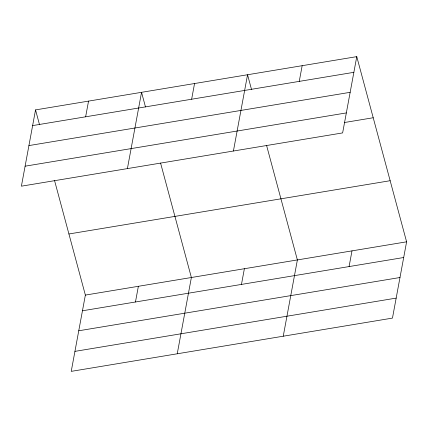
<?xml version="1.0" encoding="UTF-8"?>
<svg xmlns="http://www.w3.org/2000/svg" width="428" height="428" viewBox="0 0 428 428"><rect width="100%" height="100%" fill="white"/><g stroke="black" fill="none" stroke-linecap="round" stroke-linejoin="round"><path stroke-width="0.64" d="M35.535 109.9L21.4 186.18L342.635 132.91L356.77 56.635L35.535 109.9L39.478 124.543M85.632 116.807L88.543 101.11M54.575 180.648L85.365 295.09L71.23 371.365L392.465 318.1L406.6 241.82L356.77 56.635M127.405 168.6L141.545 92.325L145.483 106.963M135.462 301.991L138.372 286.3M191.637 99.226L194.547 83.535M177.235 353.79L191.375 277.51L160.58 163.073M233.415 151.02L247.55 74.745L251.493 89.388M241.467 284.417L244.377 268.72M299.252 81.384L302.163 65.687M283.245 336.21L297.38 259.935L266.591 145.493M349.082 266.569L351.993 250.878M32.63 125.591L353.86 72.327M28.922 145.584L350.158 92.32M25.108 166.187L346.338 112.917M344.267 122.547L373.216 117.748M68.924 233.977L390.154 180.712M85.365 295.09L406.6 241.82M82.46 310.781L403.69 257.517M78.752 330.774L399.987 277.51M74.937 351.372L396.168 298.107"/></g></svg>
